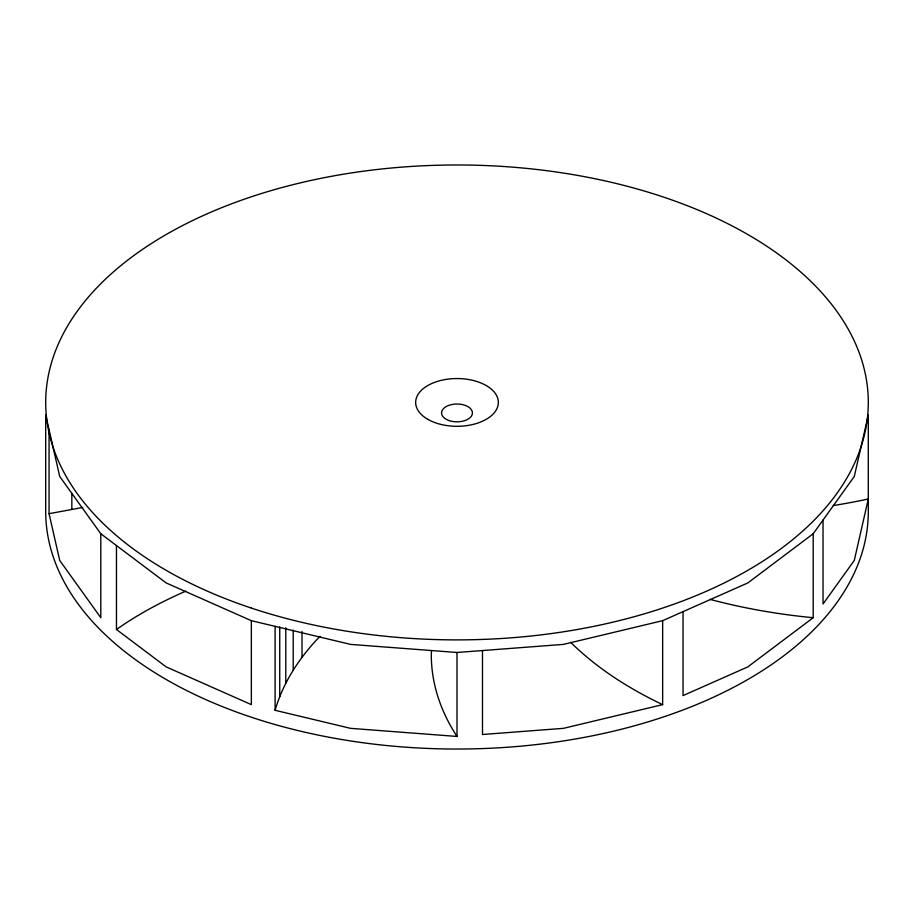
<?xml version="1.0" encoding="UTF-8"?>
<svg xmlns="http://www.w3.org/2000/svg" width="914" height="914" viewBox="0 0 914 914"><rect width="100%" height="100%" fill="white"/><g stroke="black" fill="none" stroke-linecap="round" stroke-linejoin="round"><path stroke-width="1.37" d="M431.499 650.814L431.294 654.812A401.657 231.893 0 0 0 457 736.444L350.553 728.344L275.103 710.304L275.103 626.353M275.103 710.304C283.226 682.175 299.712 657.246 319.946 636.338M813.197 533.753L854.282 476.48L868.3 415.025L868.3 511.577A411.3 237.457 0 0 1 457 749.034A411.3 237.457 0 0 1 45.7 511.577L45.7 415.025L59.718 476.48L100.803 533.753L166.165 582.938L251.35 620.675L350.553 644.393L457 652.482L563.447 644.393L662.65 620.675L747.835 582.938L813.197 533.753L813.197 617.704L747.835 666.889L683.044 695.588L683.044 611.637M662.65 620.675L662.65 704.625L563.447 728.344L482.489 734.502L482.489 650.551M100.803 533.753L100.803 617.704L59.718 560.442L49.059 513.691L82.751 507.453M116.455 545.532L116.455 629.483L166.165 666.889L251.35 704.625L251.35 620.675M823.034 520.043L823.034 603.994L854.282 560.442L868.3 498.975A401.657 231.893 0 0 1 833.282 505.545M457 652.482L457 736.444M302.008 631.437L302.008 657.052M293.211 630.146L293.211 669.985M285.785 627.712L285.785 683.215M279.741 626.935L279.741 696.662M71.84 493.537L71.84 509.189M49.059 429.74L49.059 513.691M813.197 617.704A401.657 231.893 0 0 1 709.95 599.356M662.65 704.625A401.657 231.893 0 0 1 570.622 642.279M116.455 629.483A401.657 231.893 0 0 1 185.873 591.13M427.763 419.309A41.347 23.878 0 0 0 496.942 408.604A41.347 23.878 0 0 0 446.295 379.367A41.347 23.878 0 0 0 427.763 419.309M449.288 420.634A15.424 8.9 0 0 0 472.424 412.922A15.424 8.9 0 0 0 449.288 405.21A15.424 8.9 0 0 0 449.288 420.634M251.35 608.073A411.3 237.457 0 0 0 868.3 402.423A411.3 237.457 0 0 0 251.35 196.784A411.3 237.457 0 0 0 251.35 608.073"/></g></svg>
